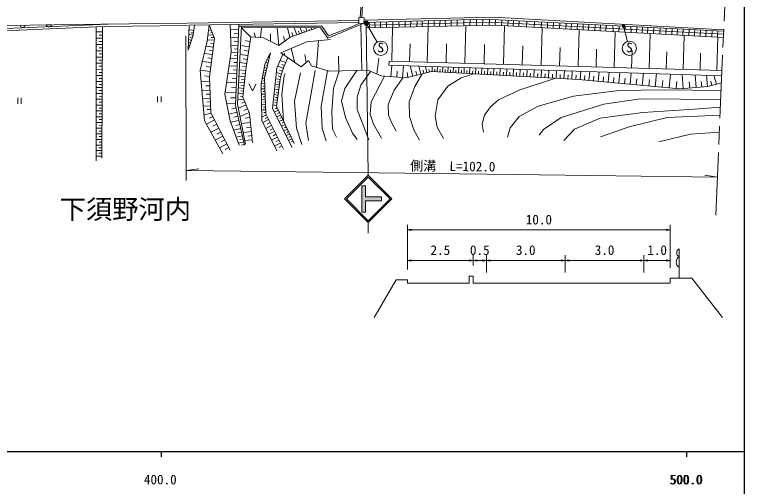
# Model space of a CAD drawing. Units: millimetres at full size, sheet at 1:1000, with parts at other scales. Extents: x 40000 to 680000, y 20000 to 380000.
# Drawn here: x 440115 to 579000, y 198357 to 288182 of the extents above; entities that cross this region are included whole.
import ezdxf
from ezdxf.enums import TextEntityAlignment as Align

# ---------------------------------------------------------------- set-up
doc = ezdxf.new("R2010")
doc.units = ezdxf.units.MM
doc.header["$LTSCALE"] = 1000
doc.linetypes.add('CHAIN', pattern=[18.5, 12, -1.5, 3.5, -1.5])
for name, color, linetype, lineweight in [('M-BGD', 7, 'Continuous', 13), ('M-BGD-EXST', 7, 'Continuous', 13), ('M-BMK', 2, 'CHAIN', 13), ('M-STR-HTXT', 7, 'Continuous', 13), ('M-STR-STRC', 7, 'Continuous', 13), ('M-TTL-BAND', 7, 'Continuous', 25)]:
    doc.layers.add(name, color=color, linetype=linetype, lineweight=lineweight)
doc.layers.add('M-BMK-HTXT', color=7, linetype='Continuous')
doc.styles.add('ＭＳ ゴシック', font='')
doc.styles.get('ＭＳ ゴシック').set_extended_font_data('MS Gothic')

# ---------------------------------------------------------------- blocks, each defined once
blk = doc.blocks.new('open_arrow')
at = {"color": 0, "linetype": 'Continuous', "lineweight": -2}
blk.add_lwpolyline([(7.5, 1.25), (0, 0), (7.5, -1.25)], dxfattribs=at)

msp = doc.modelspace()

# ---------------------------------------------------------------- hatches: boundary and pattern name
at = {"layer": 'M-BGD-EXST'}
msp.add_hatch(color=256, dxfattribs=at).paths.add_polyline_path([(556201, 286122, -1), (555762, 285883, -0.41421), (555862, 286222, -0.41421)])
at = {"layer": 'M-STR-STRC'}
for points in [[(506711, 286324, -1), (507386, 286754, -0.41421), (507263, 286201, -0.41421)], [(506173, 255585), (506923, 255585), (506923, 253460), (509923, 253460), (509923, 252710), (506923, 252710), (506923, 250585), (506173, 250585)]]:
    msp.add_hatch(color=256, dxfattribs=at).paths.add_polyline_path(points)

# ---------------------------------------------------------------- linework, layer by layer
at = {"layer": 'M-BGD'}
for p, q in [((505906, 287586), (506553, 299029)), ((506839, 299013), (506198, 287569)), ((430583, 285203), (457910, 286374)), ((442142, 286147), (441152, 286132)), ((447142, 286220), (446151, 286206)), ((472981, 286552), (505614, 287044)), ((506225, 277543), (506007, 286296)), ((507612, 286717), (507633, 285680)), ((508643, 286745), (508722, 285702)), ((509719, 286774), (509764, 285724)), ((510892, 286806), (510914, 285747)), ((512078, 286838), (512100, 285771)), ((513261, 286870), (513283, 285795)), ((514423, 286902), (514445, 285819)), ((515552, 286932), (515454, 285840)), ((516746, 286965), (516668, 285865)), ((517707, 286991), (517671, 285885)), ((518860, 287022), (518812, 285908)), ((519942, 287051), (519965, 285932)), ((521080, 287082), (520987, 285953)), ((522064, 287108), (522087, 285975)), ((523180, 287139), (523203, 285998)), ((524353, 287170), (524317, 286021)), ((525585, 287204), (525609, 286047)), ((526786, 287236), (526718, 286070)), ((528017, 287270), (527990, 286096)), ((529191, 287301), (529160, 286120)), ((530492, 287275), (530450, 286146)), ((531651, 287217), (531570, 286169)), ((532834, 287158), (532778, 286111)), ((534027, 287098), (533970, 286047)), ((535068, 287046), (535011, 285991)), ((536137, 286993), (536080, 285933)), ((537616, 286919), (537559, 285854)), ((539032, 286848), (538975, 285778)), ((540379, 286780), (540322, 285705)), ((541555, 286721), (541497, 285642)), ((542681, 286665), (542623, 285582)), ((543887, 286605), (543829, 285517)), ((545055, 286546), (544996, 285454)), ((546118, 286493), (546059, 285397)), ((547225, 286438), (547166, 285338)), ((548346, 286381), (548287, 285278)), ((549410, 286328), (549322, 285222)), ((550625, 286267), (550565, 285155)), ((551630, 286217), (551570, 285101)), ((552716, 286163), (552656, 285043)), ((455657, 260326), (455615, 285831)), ((456825, 284883), (455617, 284890)), ((456831, 285883), (456692, 260855)), ((474217, 285183), (473325, 285287)), ((474159, 284687), (473713, 284738)), ((477521, 285286), (477015, 285095)), ((477697, 284818), (477444, 284722)), ((482741, 285312), (481163, 285374)), ((485048, 283903), (483258, 285701)), ((485967, 283867), (485696, 284739)), ((486920, 283789), (487077, 285695)), ((490400, 282303), (490075, 285690)), ((492462, 283802), (492056, 285687)), ((493125, 284079), (492884, 284761)), ((493807, 284321), (493324, 285685)), ((494310, 284499), (494132, 285002)), ((494813, 284677), (494457, 285683)), ((495284, 284844), (495166, 285179)), ((495756, 285010), (495518, 285681)), ((496227, 285177), (496168, 285345)), ((496698, 285344), (496580, 285679)), ((511876, 279328), (512062, 285771)), ((518653, 279133), (518848, 285909)), ((525780, 278927), (525986, 286055)), ((533145, 278715), (533358, 286080)), ((540331, 278508), (540539, 285694)), ((547343, 278305), (547546, 285317)), ((553952, 286101), (553997, 284971)), ((554186, 278108), (554383, 284950)), ((555147, 286041), (555086, 284912)), ((556283, 285984), (556222, 284851)), ((557408, 285928), (557423, 284787)), ((558538, 285871), (558477, 284730)), ((559577, 285819), (559516, 284674)), ((560640, 285766), (560578, 284617)), ((561771, 285710), (561709, 284557)), ((562991, 285649), (562929, 284491)), ((564113, 285592), (564050, 284431)), ((565227, 285537), (565165, 284371)), ((566251, 285485), (566188, 284316)), ((567318, 285432), (567255, 284259)), ((568470, 285374), (568407, 284197)), ((569557, 285320), (569426, 284142)), ((570621, 285267), (570557, 284081)), ((571749, 285210), (571685, 284021)), ((572887, 285153), (572823, 283960)), ((573916, 285102), (573851, 283904)), ((456819, 283675), (455619, 283681)), ((456822, 284279), (456218, 284282)), ((473764, 283247), (473236, 283427)), ((474087, 284193), (473286, 284467)), ((473926, 283720), (473525, 283857)), ((478101, 283319), (476778, 283372)), ((477873, 284349), (476901, 284267)), ((478063, 283843), (477531, 283836)), ((482678, 283734), (481233, 283791)), ((482710, 284523), (481921, 284554)), ((488784, 283094), (488805, 284522)), ((491519, 283116), (491291, 284003)), ((560862, 277916), (561054, 284592)), ((567376, 277728), (567564, 284242)), ((573732, 277544), (573916, 283901)), ((456812, 282474), (455621, 282481)), ((456815, 283075), (456215, 283078)), ((473441, 282300), (473185, 282388)), ((473603, 282774), (473338, 282864)), ((477937, 282012), (476529, 282188)), ((478019, 282665), (477365, 282747)), ((482621, 282288), (481297, 282341)), ((482650, 283011), (481927, 283040)), ((484758, 282039), (483091, 282298)), ((484903, 282971), (484066, 283246)), ((497580, 278114), (497961, 283225)), ((515264, 279230), (515362, 282619)), ((522216, 279030), (522319, 282594)), ((529463, 278821), (529569, 282503)), ((536738, 278611), (536842, 282204)), ((456805, 281283), (455623, 281290)), ((456802, 280692), (456211, 280695)), ((456809, 281879), (456213, 281882)), ((473279, 281827), (473152, 281871)), ((477760, 280604), (476206, 280799)), ((477848, 281308), (477145, 281396)), ((482569, 280965), (481347, 281013)), ((482595, 281626), (481933, 281653)), ((484499, 280372), (483008, 280604)), ((484629, 281206), (483795, 281335)), ((491463, 280428), (491499, 280842)), ((493476, 279027), (492755, 281744)), ((495630, 279063), (495332, 280578)), ((543837, 278406), (543939, 281912)), ((550764, 278207), (550863, 281628)), ((557524, 278012), (557620, 281350)), ((564119, 277822), (564213, 281079)), ((570554, 277636), (570646, 280814)), ((456799, 280100), (455625, 280107)), ((456796, 279513), (456208, 279516)), ((477565, 279050), (475848, 279265)), ((477662, 279827), (476885, 279925)), ((482521, 279742), (481163, 279796)), ((482545, 280353), (481934, 280377)), ((484383, 279626), (483637, 279742)), ((488576, 279939), (488333, 279997)), ((488459, 279453), (488338, 279482)), ((491761, 279036), (490662, 279462)), ((501849, 277433), (501779, 280238)), ((509043, 276866), (509400, 279893)), ((456792, 278926), (455627, 278932)), ((456789, 278343), (456206, 278346)), ((477457, 278192), (476599, 278299)), ((482467, 278384), (480958, 278444)), ((482494, 279063), (481815, 279090)), ((484267, 278880), (482933, 279088)), ((484164, 278213), (483497, 278317)), ((488110, 277994), (487630, 278109)), ((488343, 278966), (487857, 279083)), ((488227, 278480), (487984, 278538)), ((491335, 277937), (490208, 278374)), ((491548, 278487), (490999, 278700)), ((511717, 276374), (511885, 278510)), ((513959, 276198), (514135, 278440)), ((515908, 276468), (515425, 278399)), ((517412, 276844), (517036, 278349)), ((518584, 277137), (518291, 278310)), ((519557, 277353), (519606, 278269)), ((520056, 277326), (520082, 277795)), ((520556, 277300), (520606, 278237)), ((521554, 277246), (521606, 278206)), ((522553, 277192), (522606, 278175)), ((523558, 277138), (523612, 278144)), ((524587, 277083), (524642, 278111)), ((525639, 277026), (525695, 278078)), ((526715, 276969), (526773, 278045)), ((527816, 276909), (527875, 278010)), ((528942, 276849), (529003, 277975)), ((530094, 276787), (530156, 277939)), ((531273, 276724), (531336, 277902)), ((532478, 276659), (532543, 277865)), ((533712, 276593), (533778, 277826)), ((534974, 276525), (535041, 277786)), ((456786, 277760), (455628, 277766)), ((456779, 276603), (455630, 276609)), ((456783, 277181), (456204, 277185)), ((477350, 277334), (475454, 277571)), ((477231, 276386), (476283, 276505)), ((482407, 276876), (480731, 276942)), ((482437, 277630), (481683, 277660)), ((483948, 276337), (482804, 276453)), ((484071, 277545), (482863, 277667)), ((484010, 276941), (483406, 277002)), ((487878, 277021), (487452, 277123)), ((487761, 276535), (487548, 276586)), ((487994, 277508), (487754, 277565)), ((490898, 276810), (489957, 277175)), ((490716, 276340), (490245, 276522)), ((491117, 277374), (490553, 277592)), ((512838, 276286), (512926, 277407)), ((514942, 276227), (514833, 277176)), ((516660, 276656), (516472, 277408)), ((517998, 276991), (517852, 277577)), ((519070, 277259), (518958, 277703)), ((521055, 277273), (521081, 277753)), ((522054, 277219), (522080, 277710)), ((523056, 277165), (523083, 277668)), ((524072, 277111), (524100, 277625)), ((525113, 277055), (525141, 277581)), ((526177, 276997), (526206, 277536)), ((527265, 276939), (527295, 277489)), ((528379, 276879), (528409, 277442)), ((529518, 276818), (529549, 277394)), ((530684, 276755), (530715, 277345)), ((531876, 276691), (531908, 277294)), ((533095, 276626), (533128, 277242)), ((534343, 276559), (534377, 277190)), ((535619, 276490), (535654, 277135)), ((536264, 276455), (536334, 277746)), ((536925, 276420), (536960, 277080)), ((537585, 276384), (537656, 277705)), ((538260, 276348), (538296, 277024)), ((538935, 276312), (539008, 277663)), ((539626, 276275), (539663, 276966)), ((540317, 276238), (540391, 277619)), ((541024, 276200), (541062, 276906)), ((541731, 276162), (541807, 277575)), ((542454, 276123), (542493, 276846)), ((543177, 276084), (543254, 277530)), ((543916, 276044), (543956, 276784)), ((544656, 276004), (544735, 277484)), ((545413, 275964), (545453, 276720)), ((546169, 275923), (546251, 277436)), ((546951, 275881), (546993, 276663)), ((547731, 275827), (547879, 277385)), ((548563, 275748), (548642, 276580)), ((549395, 275669), (549553, 277333)), ((550283, 275585), (550368, 276473)), ((551172, 275501), (551341, 277277)), ((553069, 275320), (553249, 277218)), ((555095, 275128), (555288, 277154)), ((557259, 274922), (557464, 277086)), ((559569, 274703), (559789, 277013)), ((562037, 274469), (562271, 276936)), ((564671, 274218), (564922, 276853)), ((567373, 274080), (567151, 276784)), ((569801, 274279), (569601, 276707)), ((571981, 274458), (571802, 276638)), ((573670, 274908), (573207, 276594)), ((456773, 275454), (455632, 275460)), ((456776, 276028), (456202, 276031)), ((477260, 275432), (475644, 275371)), ((482341, 275200), (480479, 275273)), ((482374, 276038), (481536, 276071)), ((483832, 275192), (482747, 275302)), ((483890, 275764), (483318, 275822)), ((487688, 275049), (487071, 275025)), ((487649, 276048), (487264, 276087)), ((487668, 275549), (487471, 275541)), ((490634, 275843), (489818, 275952)), ((490568, 275347), (490160, 275402)), ((552120, 275410), (552211, 276359)), ((554082, 275224), (554178, 276237)), ((556177, 275025), (556280, 276107)), ((558414, 274813), (558524, 275968)), ((560803, 274586), (560920, 275819)), ((563354, 274344), (563479, 275661)), ((566022, 274090), (566150, 275441)), ((568587, 274179), (568487, 275393)), ((570891, 274369), (570801, 275459)), ((572826, 274676), (572595, 275520)), ((456767, 274313), (455634, 274319)), ((456764, 273747), (456197, 273750)), ((456770, 274883), (456199, 274886)), ((477321, 273815), (475783, 273757)), ((477291, 274623), (476482, 274593)), ((482304, 274269), (481374, 274305)), ((483722, 274107), (482693, 274211)), ((483670, 273592), (483155, 273645)), ((483777, 274649), (483234, 274704)), ((487727, 274050), (487080, 274025)), ((487707, 274550), (487399, 274538)), ((490369, 273861), (489594, 273964)), ((490501, 274852), (489706, 274958)), ((490435, 274356), (490037, 274409)), ((440730, 272313), (440730, 271195)), ((441397, 272313), (441397, 271195)), ((456760, 273180), (455636, 273187)), ((456757, 272618), (456195, 272621)), ((467337, 272597), (467337, 271479)), ((468004, 272597), (468004, 271479)), ((477379, 272276), (475916, 272222)), ((477350, 273046), (476581, 273017)), ((482268, 273338), (480199, 273419)), ((482227, 272303), (481193, 272344)), ((483617, 273078), (482643, 273177)), ((483567, 272581), (483079, 272630)), ((487766, 273051), (487091, 273024)), ((487746, 273550), (487423, 273538)), ((487785, 272551), (487448, 272538)), ((490236, 272869), (489481, 272970)), ((490170, 272374), (489792, 272424)), ((490302, 273365), (489915, 273417)), ((456754, 272056), (455638, 272062)), ((456748, 270940), (455640, 270946)), ((456751, 271498), (456193, 271501)), ((477406, 271545), (476675, 271517)), ((482186, 271269), (480481, 271336)), ((483698, 272110), (482582, 271936)), ((484165, 270979), (482699, 270373)), ((483932, 271544), (483366, 271311)), ((487805, 272051), (487102, 272024)), ((487844, 271052), (487114, 271024)), ((487824, 271552), (487473, 271538)), ((489971, 270887), (489257, 270983)), ((490104, 271878), (489369, 271976)), ((490037, 271383), (489670, 271432)), ((456742, 269832), (455642, 269838)), ((456745, 270386), (456191, 270389)), ((477434, 270813), (476042, 270761)), ((477460, 270117), (476764, 270091)), ((482461, 269594), (480898, 269249)), ((482277, 270428), (481444, 270244)), ((484771, 269513), (483017, 268788)), ((484468, 270246), (483735, 269943)), ((487882, 270053), (487125, 270023)), ((487863, 270553), (487498, 270538)), ((487902, 269553), (487523, 269539)), ((490323, 269971), (489539, 269602)), ((490110, 270423), (489784, 270270)), ((490536, 269519), (490144, 269334)), ((456736, 268732), (455643, 268738)), ((456733, 268186), (456187, 268189)), ((456739, 269282), (456189, 269285)), ((477515, 269429), (476185, 269104)), ((478186, 268129), (476635, 267328)), ((477851, 268779), (477200, 268443)), ((482633, 268813), (481852, 268640)), ((484908, 268579), (483964, 268483)), ((488019, 269079), (487141, 268641)), ((488465, 268184), (487347, 267627)), ((488242, 268631), (487803, 268412)), ((490749, 269066), (489988, 268708)), ((491175, 268161), (490437, 267814)), ((490962, 268614), (490581, 268435)), ((456730, 267639), (455645, 267646)), ((456727, 267097), (456184, 267100)), ((478587, 267353), (477811, 266952)), ((482806, 268031), (481251, 267688)), ((482978, 267254), (482200, 267083)), ((485004, 267635), (483283, 267460)), ((485092, 266775), (484231, 266687)), ((489022, 267066), (487906, 266510)), ((488743, 267625), (488185, 267346)), ((491601, 267257), (490886, 266920)), ((491388, 267709), (491019, 267535)), ((491814, 266804), (491456, 266636)), ((456724, 266555), (455647, 266561)), ((456718, 265479), (455649, 265485)), ((456721, 266017), (456182, 266020)), ((478987, 266577), (477471, 265795)), ((479378, 265819), (478620, 265428)), ((483149, 266477), (481794, 266178)), ((483299, 265799), (482621, 265650)), ((485179, 265914), (483625, 265756)), ((489578, 265950), (488464, 265395)), ((489300, 266508), (488742, 266230)), ((489855, 265393), (489298, 265116)), ((492027, 266352), (491334, 266026)), ((492453, 265447), (491783, 265132)), ((492240, 265900), (491894, 265737)), ((456712, 264410), (455651, 264416)), ((456709, 263880), (456178, 263883)), ((456715, 264944), (456180, 264947)), ((479769, 265061), (478289, 264297)), ((480152, 264321), (479411, 263939)), ((483449, 265122), (482267, 264861)), ((483709, 263941), (482680, 263713)), ((483579, 264531), (482988, 264401)), ((485337, 264361), (483934, 264218)), ((485258, 265137), (484481, 265059)), ((490133, 264836), (489021, 264282)), ((490410, 264280), (489854, 264003)), ((492879, 264543), (492232, 264238)), ((492666, 264995), (492331, 264837)), ((493092, 264090), (492768, 263938)), ((456706, 263349), (455652, 263355)), ((456703, 262823), (456176, 262825)), ((480534, 263581), (479087, 262834)), ((480907, 262857), (480184, 262484)), ((483823, 263426), (483308, 263312)), ((490687, 263724), (489577, 263171)), ((490964, 263169), (490409, 262892)), ((456700, 262296), (455654, 262302)), ((456694, 261250), (455656, 261256)), ((456697, 261773), (456174, 261776)), ((566556, 237981), (566556, 243607)), ((512723, 237677), (508523, 230522)), ((527389, 237059), (527389, 238407)), ((568970, 237981), (574854, 230541)), ((514889, 237059), (526603, 237059))]:
    msp.add_line(p, q, dxfattribs=at)
msp.add_lwpolyline([(505614, 287604), (505614, 286484), (506587, 286523), (506619, 287544)], close=True, dxfattribs=at)
for points in [[(506607, 287149), (531134, 287708), (575055, 285255)], [(411650, 285698), (456504, 286358), (472981, 286552)], [(505614, 286675), (473367, 286161), (473139, 281416), (474109, 284256), (474332, 286177)], [(479712, 261689), (476283, 267973), (475454, 277570), (476740, 283094), (477170, 286222), (478141, 283637), (477226, 276350), (477483, 269490), (481143, 262401)], [(481122, 286285), (481354, 281062), (480141, 273036), (481158, 267948), (482830, 263296)], [(482780, 286311), (482172, 270904), (483853, 263292)], [(482768, 285997), (498564, 285948), (499843, 284118), (504128, 285786), (505614, 286484)], [(506456, 286517), (499714, 283711), (498348, 285677), (483258, 285701)], [(575047, 285045), (529695, 287315), (506592, 286690)], [(507060, 285668), (531659, 286171), (574996, 283843)], [(507622, 286199), (530643, 286739), (575022, 284463)], [(430583, 284758), (457173, 285898), (473029, 286078)], [(484078, 263500), (482543, 271149), (483273, 285996)], [(485393, 263807), (484827, 269376), (483554, 272457), (484092, 277752), (485054, 283942), (487458, 283744), (490400, 282303), (492578, 283886), (497641, 285678)], [(500255, 283456), (495751, 283001), (490769, 280910), (494659, 278205), (496047, 279432), (496616, 278409), (499960, 277386), (507359, 277571), (509870, 276519), (514619, 276146), (519467, 277358), (547444, 275855), (566708, 274025), (572054, 274464), (574634, 275172)], [(491260, 262575), (487912, 269293), (487648, 276064), (488808, 280912), (487780, 278936), (487068, 275010), (487148, 268025), (490048, 262229)], [(491154, 280642), (490049, 277991), (489181, 270315), (492910, 262887)], [(492123, 279969), (491367, 278239), (490693, 276280), (489953, 270756), (493296, 263658)], [(574692, 276548), (511343, 278527), (511374, 279342), (574732, 277516)], [(491303, 267890), (490996, 273057), (491408, 276554), (491588, 276991)], [(494495, 277068), (493389, 271695), (493774, 266553), (494778, 263442)], [(496038, 264213), (495524, 267530), (496476, 272826), (497299, 277531)], [(499686, 277470), (498445, 270733), (498627, 266491), (499428, 264141)], [(501882, 277434), (500798, 274189), (500488, 269823), (500617, 266362), (501367, 264838)], [(505264, 277519), (502943, 274085), (502349, 271786), (503072, 268583), (504391, 265587), (505295, 264399)], [(507867, 277358), (506023, 274759), (505299, 272464), (505299, 270086), (507554, 264354)], [(510523, 276468), (507977, 271570), (507805, 269248), (508442, 267296), (509953, 264673)], [(517667, 276908), (516304, 274515), (515222, 271569), (515297, 268750), (516099, 266233), (517143, 264258)], [(521747, 264575), (520517, 266773), (520181, 268897), (520666, 271941), (522569, 274570), (525104, 276154), (527490, 276927)], [(514035, 276192), (512322, 273779), (511218, 271064), (511250, 269025), (511898, 267485), (512757, 265958)], [(529377, 265778), (529082, 267316), (529522, 269055), (530652, 270647), (532214, 271963), (536293, 273878), (543118, 276087)], [(484684, 274974), (485400, 273679), (486116, 274974)], [(533915, 264862), (534421, 266653), (536108, 268781), (539755, 270761), (546461, 272639), (555150, 273715), (563546, 273866), (574575, 273753)], [(574503, 272026), (559134, 272175), (552279, 271132), (544130, 268606), (540774, 266337), (539971, 265227)], [(544623, 264189), (546655, 266384), (551544, 268461), (559672, 269551), (569525, 270188), (574442, 270571)], [(574377, 269028), (564282, 268560), (557100, 266833), (551644, 264897)], [(574243, 265812), (568767, 265393), (562745, 263930)], [(514889, 237059), (514889, 237677), (512723, 237677)], [(527389, 238407), (526603, 238407), (526603, 237059)], [(527389, 237059), (529889, 237059), (544889, 237059), (559889, 237059), (564889, 237059), (564889, 237981), (568970, 237981)]]:
    msp.add_lwpolyline(points, dxfattribs=at)
for centre, radius, start, end in [((441645, 286237), 505, 192.01374, 349.67193), ((446645, 286311), 505, 192.01374, 349.67193), ((566989, 242844), 877, 119.55854, 240.44146), ((567261, 241075), 1228, 125.0133, 234.9867)]:
    msp.add_arc(centre, radius, start, end, dxfattribs=at)
at = {"layer": 'M-BGD-EXST'}
for p, q in [((507048, 286539), (509117, 282927)), ((555981, 286003), (556765, 283063))]:
    msp.add_line(p, q, dxfattribs=at)
for centre, radius in [((555981, 286003), 250), ((509788, 281756), 1350), ((557113, 281759), 1350)]:
    msp.add_circle(centre, radius, dxfattribs=at)
at = {"layer": 'M-BMK'}
msp.add_line((573581, 249966), (577050, 332984), dxfattribs=at)
at = {"layer": 'M-STR-HTXT'}
for p, q in [((472747, 256575), (472683, 284113)), ((472742, 258485), (475178, 258796)), ((573883, 257210), (571457, 257583)), ((514889, 239677), (514889, 248184)), ((564889, 239981), (564889, 248184)), ((564889, 247184), (514889, 247184)), ((527389, 240407), (527389, 242379)), ((529889, 239059), (529889, 242379)), ((544889, 239059), (544889, 242379)), ((559889, 239059), (559889, 242379)), ((514889, 241379), (527389, 241379)), ((527389, 241379), (529889, 241379)), ((529889, 241379), (544889, 241379)), ((544889, 241379), (559889, 241379)), ((559889, 241379), (564889, 241379))]:
    msp.add_line(p, q, dxfattribs=at)
msp.add_lwpolyline([(472742, 258485), (535204, 257712), (573883, 257210)], dxfattribs=at)
at = {"layer": 'M-STR-STRC'}
for p, q in [((507048, 286539), (507424, 257586)), ((502924, 253086), (507424, 257586)), ((503277, 253086), (507424, 257232)), ((511924, 253086), (507424, 257586)), ((511571, 253086), (507424, 257232)), ((506173, 255585), (506173, 250585)), ((506173, 255585), (506923, 255585)), ((506923, 255585), (506923, 253460)), ((502924, 253086), (507424, 248585)), ((503277, 253086), (507424, 248939)), ((506923, 253460), (509923, 253460)), ((507424, 248939), (511571, 253086)), ((507424, 248586), (511924, 253086)), ((509923, 253460), (509923, 252710)), ((506923, 252710), (509923, 252710)), ((506923, 252710), (506923, 250585)), ((506173, 250585), (506923, 250585)), ((507424, 248585), (507424, 246585))]:
    msp.add_line(p, q, dxfattribs=at)
msp.add_circle((507048, 286539), 400, dxfattribs=at)
at = {"layer": 'M-TTL-BAND'}
for p, q in [((579000, 20000), (579000, 370000)), ((40000, 205000), (579000, 205000)), ((468000, 205000), (468000, 204000)), ((568000, 205000), (568000, 204000))]:
    msp.add_line(p, q, dxfattribs=at)

# ---------------------------------------------------------------- block references
at = {"layer": 'M-STR-HTXT', "xscale": 100, "yscale": 100}
for p in [(514889, 247184), (514889, 241379), (527389, 241379), (529889, 241379), (544889, 241379), (559889, 241379)]:
    msp.add_blockref('open_arrow', p, dxfattribs=at)
at = {"layer": 'M-STR-HTXT', "xscale": 100, "yscale": 100, "rotation": 180}
for p in [(564889, 247184), (527389, 241379), (529889, 241379), (544889, 241379), (559889, 241379), (564889, 241379)]:
    msp.add_blockref('open_arrow', p, dxfattribs=at)

# ---------------------------------------------------------------- texts
at = {"layer": 'M-BGD-EXST', "style": 'ＭＳ ゴシック'}
for p in [(509133, 280463), (556458, 280467)]:
    msp.add_text('S', height=1833, rotation=358.508, dxfattribs=at).set_placement(p, align=Align.BOTTOM_LEFT)
at = {"layer": 'M-BMK-HTXT', "style": 'ＭＳ ゴシック'}
msp.add_text('下須野河内', height=3666, dxfattribs=at).set_placement((448689, 251128), align=Align.MIDDLE_LEFT)
at = {"layer": 'M-STR-HTXT', "style": 'ＭＳ ゴシック'}
msp.add_text('側溝\u3000L=102.0', height=1833, rotation=359.291, dxfattribs=at).set_placement((515364, 257957), align=Align.BOTTOM_LEFT)
for s, p in [('10.0', (539889, 247684)), ('2.5', (521139, 241879)), ('0.5', (528639, 241879)), ('3.0', (537389, 241879)), ('3.0', (552389, 241879)), ('1.0', (562389, 241879))]:
    msp.add_text(s, height=1833, dxfattribs=at).set_placement(p, align=Align.BOTTOM_CENTER)
at = {"layer": 'M-TTL-BAND', "style": 'ＭＳ ゴシック'}
for s, p in [('400.0', (467844, 198195)), ('500.0', (567844, 198195)), ('500.0', (568000, 198195))]:
    msp.add_text(s, height=1833, dxfattribs=at).set_placement(p, align=Align.BOTTOM_CENTER)

doc.saveas('drawing.dxf')
